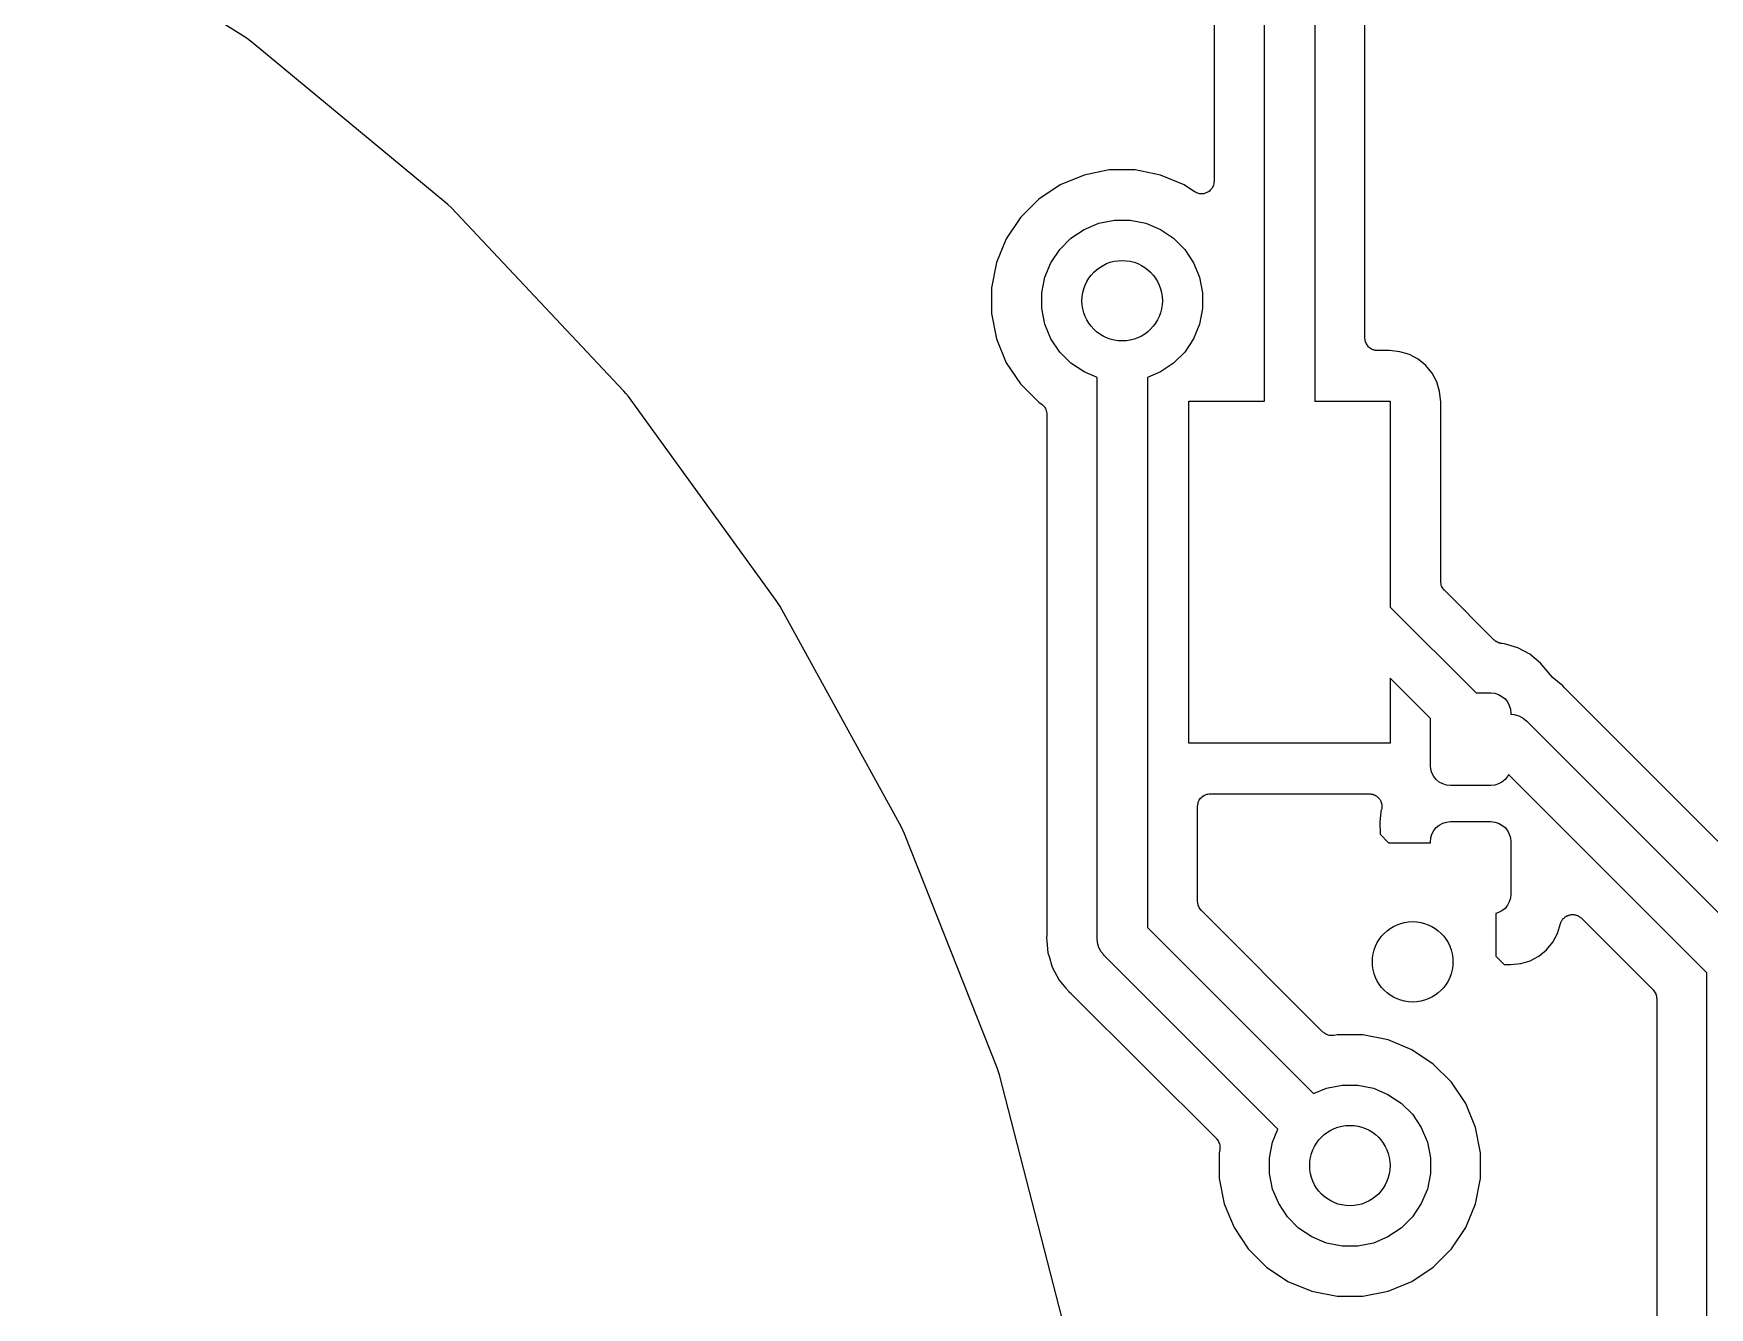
# Model space of a CAD drawing. Extents: x 165.3 to 194.7, y -135.2 to -105.8.
# Drawn here: x 179.96 to 188.29, y -121.01 to -114.67 of the extents above; entities that cross this region are included whole.
import ezdxf

# ---------------------------------------------------------------- set-up
doc = ezdxf.new("R2010")
doc.units = 0
doc.layers.add('BLACK', color=7, linetype='CONTINUOUS')

msp = doc.modelspace()

# ---------------------------------------------------------------- linework, layer by layer
at = {"layer": 'BLACK', "linetype": 'CONTINUOUS'}
for p, q in [((181.013, -114.693), (179.956, -114.023)), ((186.325, -114.181), (186.325, -116.5)), ((186.575, -116.186), (186.575, -114.196)), ((186.075, -116.5), (186.075, -114.226)), ((185.825, -114.356), (185.825, -115.406)), ((181.042, -114.715), (181.013, -114.693)), ((182.006, -115.513), (181.042, -114.715)), ((185.179, -115.375), (185.06, -115.424)), ((185.304, -115.35), (185.179, -115.375)), ((185.432, -115.35), (185.304, -115.35)), ((185.558, -115.375), (185.432, -115.35)), ((185.676, -115.424), (185.558, -115.375)), ((185.06, -115.424), (184.954, -115.495)), ((185.728, -115.458), (185.676, -115.424)), ((185.733, -115.461), (185.728, -115.458)), ((185.738, -115.464), (185.733, -115.461)), ((185.739, -115.464), (185.738, -115.464)), ((185.738, -115.464), (185.738, -115.464)), ((185.744, -115.466), (185.739, -115.464)), ((185.75, -115.468), (185.744, -115.466)), ((185.756, -115.468), (185.75, -115.468)), ((185.75, -115.468), (185.75, -115.468)), ((185.75, -115.468), (185.75, -115.468)), ((185.762, -115.469), (185.756, -115.468)), ((185.768, -115.468), (185.762, -115.469)), ((185.762, -115.469), (185.762, -115.469)), ((185.762, -115.469), (185.762, -115.469)), ((185.774, -115.468), (185.768, -115.468)), ((185.78, -115.466), (185.774, -115.468)), ((185.774, -115.468), (185.774, -115.468)), ((185.774, -115.468), (185.774, -115.468)), ((185.786, -115.464), (185.78, -115.466)), ((185.792, -115.461), (185.786, -115.464)), ((185.786, -115.464), (185.786, -115.464)), ((185.786, -115.464), (185.786, -115.464)), ((185.797, -115.459), (185.792, -115.461)), ((185.802, -115.455), (185.797, -115.459)), ((185.797, -115.459), (185.797, -115.459)), ((185.797, -115.459), (185.797, -115.459)), ((185.806, -115.451), (185.802, -115.455)), ((185.81, -115.446), (185.806, -115.451)), ((185.806, -115.451), (185.806, -115.451)), ((185.806, -115.451), (185.806, -115.451)), ((185.814, -115.442), (185.81, -115.446)), ((185.817, -115.436), (185.814, -115.442)), ((185.814, -115.442), (185.814, -115.442)), ((185.814, -115.442), (185.814, -115.442)), ((185.82, -115.431), (185.817, -115.436)), ((185.822, -115.425), (185.82, -115.431)), ((185.82, -115.431), (185.82, -115.431)), ((185.82, -115.431), (185.82, -115.431)), ((185.824, -115.419), (185.822, -115.425)), ((185.825, -115.407), (185.824, -115.413)), ((185.824, -115.413), (185.824, -115.419)), ((185.824, -115.419), (185.824, -115.419)), ((185.824, -115.419), (185.824, -115.419)), ((185.825, -115.406), (185.825, -115.407)), ((185.825, -115.407), (185.825, -115.407)), ((185.825, -115.407), (185.825, -115.407)), ((185.825, -115.407), (185.825, -115.407)), ((182.015, -115.521), (182.006, -115.513)), ((182.033, -115.537), (182.015, -115.521)), ((182.015, -115.521), (182.015, -115.521)), ((182.89, -116.45), (182.033, -115.537)), ((184.954, -115.495), (184.863, -115.586)), ((184.863, -115.586), (184.792, -115.692)), ((185.179, -115.646), (185.252, -115.615)), ((185.252, -115.615), (185.329, -115.6)), ((185.329, -115.6), (185.408, -115.6)), ((185.408, -115.6), (185.485, -115.615)), ((185.485, -115.615), (185.558, -115.646)), ((184.792, -115.692), (184.743, -115.81)), ((185.058, -115.745), (185.113, -115.689)), ((185.113, -115.689), (185.179, -115.646)), ((185.558, -115.646), (185.623, -115.689)), ((185.623, -115.689), (185.679, -115.745)), ((185.014, -115.811), (185.058, -115.745)), ((185.679, -115.745), (185.723, -115.811)), ((184.743, -115.81), (184.718, -115.936)), ((184.968, -115.961), (184.984, -115.883)), ((184.984, -115.883), (185.014, -115.811)), ((185.723, -115.811), (185.753, -115.883)), ((185.753, -115.883), (185.768, -115.961)), ((184.718, -115.936), (184.718, -116.064)), ((184.968, -116.039), (184.968, -115.961)), ((185.768, -115.961), (185.768, -116.039)), ((184.984, -116.117), (184.968, -116.039)), ((185.768, -116.039), (185.753, -116.117)), ((184.718, -116.064), (184.743, -116.19)), ((185.014, -116.189), (184.984, -116.117)), ((185.753, -116.117), (185.723, -116.189)), ((184.743, -116.19), (184.792, -116.308)), ((185.058, -116.255), (185.014, -116.189)), ((185.723, -116.189), (185.679, -116.255)), ((186.576, -116.192), (186.575, -116.186)), ((186.576, -116.198), (186.576, -116.192)), ((186.578, -116.204), (186.576, -116.198)), ((186.576, -116.198), (186.576, -116.198)), ((186.576, -116.198), (186.576, -116.198)), ((186.58, -116.209), (186.578, -116.204)), ((186.58, -116.21), (186.58, -116.209)), ((186.582, -116.215), (186.58, -116.21)), ((186.58, -116.21), (186.58, -116.21)), ((186.585, -116.22), (186.582, -116.215)), ((186.585, -116.221), (186.585, -116.22)), ((186.585, -116.22), (186.585, -116.22)), ((186.589, -116.225), (186.585, -116.221)), ((185.113, -116.311), (185.058, -116.255)), ((185.679, -116.255), (185.623, -116.311)), ((186.593, -116.23), (186.589, -116.225)), ((186.598, -116.234), (186.593, -116.23)), ((186.593, -116.23), (186.593, -116.23)), ((186.593, -116.23), (186.593, -116.23)), ((186.602, -116.238), (186.598, -116.234)), ((186.603, -116.238), (186.602, -116.238)), ((186.602, -116.238), (186.602, -116.238)), ((186.608, -116.241), (186.603, -116.238)), ((186.613, -116.243), (186.608, -116.241)), ((186.613, -116.244), (186.613, -116.243)), ((186.613, -116.243), (186.613, -116.243)), ((186.619, -116.245), (186.613, -116.244)), ((186.625, -116.247), (186.619, -116.245)), ((186.631, -116.248), (186.625, -116.247)), ((186.625, -116.247), (186.625, -116.247)), ((186.625, -116.247), (186.625, -116.247)), ((186.637, -116.248), (186.631, -116.248)), ((186.697, -116.248), (186.637, -116.248)), ((186.637, -116.248), (186.637, -116.248)), ((186.637, -116.248), (186.637, -116.248)), ((186.637, -116.248), (186.637, -116.248)), ((186.637, -116.248), (186.637, -116.248)), ((186.749, -116.254), (186.697, -116.248)), ((186.796, -116.268), (186.749, -116.254)), ((186.84, -116.291), (186.796, -116.268)), ((186.878, -116.322), (186.84, -116.291)), ((184.792, -116.308), (184.863, -116.414)), ((185.179, -116.354), (185.113, -116.311)), ((185.243, -116.381), (185.179, -116.354)), ((185.243, -119.162), (185.243, -116.381)), ((185.558, -116.354), (185.493, -116.381)), ((185.493, -116.381), (185.493, -119.117)), ((185.623, -116.311), (185.558, -116.354)), ((186.909, -116.36), (186.878, -116.322)), ((186.932, -116.404), (186.909, -116.36)), ((182.9, -116.462), (182.89, -116.45)), ((182.913, -116.477), (182.9, -116.462)), ((182.9, -116.462), (182.9, -116.462)), ((184.863, -116.414), (184.954, -116.505)), ((186.946, -116.451), (186.932, -116.404)), ((186.952, -116.503), (186.946, -116.451)), ((183.648, -117.49), (182.913, -116.477)), ((184.954, -116.505), (184.966, -116.513)), ((184.966, -116.513), (184.966, -116.513)), ((184.966, -116.513), (184.966, -116.513)), ((184.966, -116.513), (184.966, -116.513)), ((184.966, -116.513), (184.966, -116.513)), ((184.966, -116.513), (184.971, -116.517)), ((184.971, -116.517), (184.975, -116.521)), ((184.975, -116.521), (184.975, -116.521)), ((184.975, -116.521), (184.976, -116.521)), ((184.976, -116.521), (184.979, -116.525)), ((184.979, -116.525), (184.983, -116.53)), ((184.983, -116.53), (184.983, -116.53)), ((184.983, -116.53), (184.983, -116.531)), ((184.983, -116.531), (184.986, -116.536)), ((184.986, -116.536), (184.989, -116.541)), ((184.989, -116.541), (184.989, -116.541)), ((184.989, -116.541), (184.989, -116.541)), ((184.989, -116.541), (184.99, -116.547)), ((184.99, -116.547), (184.992, -116.552)), ((184.992, -116.552), (184.992, -116.553)), ((184.992, -116.553), (184.992, -116.553)), ((184.992, -116.553), (184.993, -116.559)), ((185.7, -118.2), (185.7, -116.5)), ((185.7, -116.5), (186.075, -116.5)), ((186.325, -116.5), (186.7, -116.5)), ((186.7, -116.5), (186.7, -117.523)), ((186.952, -117.395), (186.952, -116.503)), ((184.993, -116.559), (184.993, -116.565)), ((184.993, -116.565), (184.993, -119.147)), ((186.952, -117.401), (186.952, -117.395)), ((186.953, -117.407), (186.952, -117.401)), ((186.954, -117.413), (186.953, -117.407)), ((186.953, -117.407), (186.953, -117.407)), ((186.953, -117.407), (186.953, -117.407)), ((186.956, -117.419), (186.954, -117.413)), ((186.959, -117.424), (186.956, -117.419)), ((186.956, -117.419), (186.956, -117.419)), ((186.956, -117.419), (186.956, -117.419)), ((186.962, -117.429), (186.959, -117.424)), ((186.962, -117.43), (186.962, -117.429)), ((186.966, -117.434), (186.962, -117.43)), ((186.962, -117.43), (186.962, -117.43)), ((186.969, -117.439), (186.966, -117.434)), ((186.97, -117.439), (186.969, -117.439)), ((187.216, -117.686), (186.97, -117.439)), ((186.97, -117.439), (186.97, -117.439)), ((186.97, -117.439), (186.97, -117.439)), ((186.97, -117.439), (186.97, -117.439)), ((183.668, -117.521), (183.648, -117.49)), ((184.271, -118.618), (183.668, -117.521)), ((186.7, -117.523), (187.127, -117.95)), ((187.219, -117.688), (187.216, -117.686)), ((187.22, -117.69), (187.219, -117.688)), ((187.223, -117.692), (187.22, -117.69)), ((187.226, -117.694), (187.223, -117.692)), ((187.228, -117.695), (187.226, -117.694)), ((187.231, -117.697), (187.228, -117.695)), ((187.234, -117.698), (187.231, -117.697)), ((187.237, -117.7), (187.234, -117.698)), ((187.239, -117.7), (187.237, -117.7)), ((187.242, -117.702), (187.239, -117.7)), ((187.245, -117.702), (187.242, -117.702)), ((187.248, -117.703), (187.245, -117.702)), ((187.251, -117.704), (187.248, -117.703)), ((187.254, -117.704), (187.251, -117.704)), ((187.255, -117.704), (187.254, -117.704)), ((187.269, -117.706), (187.255, -117.704)), ((187.334, -117.726), (187.269, -117.706)), ((187.395, -117.758), (187.334, -117.726)), ((187.448, -117.802), (187.395, -117.758)), ((187.494, -117.857), (187.448, -117.802)), ((186.9, -118.077), (186.7, -117.877)), ((186.7, -117.877), (186.7, -118.2)), ((187.497, -117.862), (187.494, -117.857)), ((187.494, -117.857), (187.494, -117.857)), ((187.497, -117.863), (187.497, -117.862)), ((187.498, -117.863), (187.497, -117.863)), ((187.502, -117.867), (187.498, -117.863)), ((187.506, -117.871), (187.502, -117.867)), ((187.506, -117.872), (187.506, -117.871)), ((187.506, -117.871), (187.506, -117.871)), ((187.506, -117.871), (187.506, -117.871)), ((187.506, -117.871), (187.506, -117.871)), ((187.558, -117.914), (187.506, -117.872)), ((187.127, -117.95), (187.2, -117.95)), ((187.2, -117.95), (187.22, -117.952)), ((187.22, -117.952), (187.238, -117.958)), ((187.238, -117.958), (187.256, -117.967)), ((187.256, -117.967), (187.271, -117.979)), ((187.567, -117.925), (187.558, -117.914)), ((187.569, -117.927), (187.567, -117.925)), ((187.571, -117.929), (187.569, -117.927)), ((187.571, -117.93), (187.571, -117.929)), ((188.65, -119.009), (187.571, -117.93)), ((187.271, -117.979), (187.283, -117.994)), ((187.283, -117.994), (187.292, -118.012)), ((187.292, -118.012), (187.298, -118.03)), ((187.298, -118.03), (187.3, -118.05)), ((187.3, -118.05), (187.3, -118.055)), ((187.3, -118.055), (187.316, -118.057)), ((187.316, -118.057), (187.339, -118.064)), ((186.9, -118.31), (186.9, -118.077)), ((187.339, -118.064), (187.361, -118.076)), ((187.361, -118.076), (187.38, -118.091)), ((187.38, -118.091), (187.384, -118.096)), ((187.384, -118.096), (188.484, -119.196)), ((186.7, -118.2), (185.7, -118.2)), ((186.902, -118.33), (186.9, -118.31)), ((186.908, -118.348), (186.902, -118.33)), ((186.917, -118.366), (186.908, -118.348)), ((186.929, -118.381), (186.917, -118.366)), ((186.944, -118.393), (186.929, -118.381)), ((187.271, -118.381), (187.256, -118.393)), ((187.283, -118.366), (187.271, -118.381)), ((187.289, -118.355), (187.283, -118.366)), ((188.275, -119.341), (187.289, -118.355)), ((185.758, -118.474), (185.762, -118.47)), ((185.762, -118.469), (185.767, -118.466)), ((185.762, -118.47), (185.762, -118.469)), ((185.762, -118.47), (185.762, -118.47)), ((185.767, -118.466), (185.771, -118.462)), ((185.771, -118.462), (185.771, -118.462)), ((185.771, -118.462), (185.772, -118.462)), ((185.772, -118.462), (185.777, -118.459)), ((185.777, -118.459), (185.782, -118.456)), ((185.782, -118.456), (185.788, -118.454)), ((185.782, -118.456), (185.782, -118.456)), ((185.782, -118.456), (185.782, -118.456)), ((185.788, -118.454), (185.794, -118.453)), ((185.794, -118.453), (185.8, -118.452)), ((185.794, -118.453), (185.794, -118.453)), ((185.794, -118.453), (185.794, -118.453)), ((185.8, -118.452), (185.806, -118.452)), ((185.806, -118.452), (186.596, -118.452)), ((186.596, -118.452), (186.597, -118.452)), ((186.597, -118.452), (186.6, -118.452)), ((186.6, -118.452), (186.603, -118.452)), ((186.603, -118.452), (186.606, -118.453)), ((186.606, -118.453), (186.609, -118.453)), ((186.609, -118.453), (186.612, -118.454)), ((186.612, -118.454), (186.615, -118.454)), ((186.615, -118.454), (186.618, -118.456)), ((186.618, -118.456), (186.621, -118.457)), ((186.621, -118.457), (186.624, -118.458)), ((186.624, -118.458), (186.626, -118.459)), ((186.626, -118.459), (186.629, -118.461)), ((186.629, -118.461), (186.632, -118.462)), ((186.632, -118.462), (186.634, -118.464)), ((186.634, -118.464), (186.636, -118.466)), ((186.636, -118.466), (186.639, -118.468)), ((186.639, -118.468), (186.641, -118.47)), ((186.641, -118.47), (186.643, -118.473)), ((186.643, -118.473), (186.645, -118.475)), ((186.962, -118.402), (186.944, -118.393)), ((186.98, -118.408), (186.962, -118.402)), ((187, -118.41), (186.98, -118.408)), ((187.2, -118.41), (187, -118.41)), ((187.22, -118.408), (187.2, -118.41)), ((187.238, -118.402), (187.22, -118.408)), ((187.256, -118.393), (187.238, -118.402)), ((185.743, -118.513), (185.744, -118.507)), ((185.743, -118.514), (185.743, -118.513)), ((185.743, -118.987), (185.743, -118.514)), ((185.743, -118.514), (185.743, -118.514)), ((185.743, -118.514), (185.743, -118.514)), ((185.743, -118.514), (185.743, -118.514)), ((185.744, -118.507), (185.745, -118.501)), ((185.745, -118.501), (185.746, -118.495)), ((185.745, -118.501), (185.745, -118.501)), ((185.745, -118.501), (185.745, -118.501)), ((185.746, -118.495), (185.748, -118.49)), ((185.748, -118.489), (185.751, -118.484)), ((185.748, -118.49), (185.748, -118.489)), ((185.748, -118.49), (185.748, -118.49)), ((185.751, -118.484), (185.754, -118.479)), ((185.754, -118.479), (185.758, -118.474)), ((185.754, -118.479), (185.754, -118.479)), ((185.754, -118.479), (185.754, -118.479)), ((186.645, -118.475), (186.647, -118.477)), ((186.647, -118.477), (186.649, -118.48)), ((186.649, -118.48), (186.65, -118.482)), ((186.654, -118.541), (186.649, -118.593)), ((186.65, -118.482), (186.652, -118.485)), ((186.652, -118.485), (186.653, -118.488)), ((186.653, -118.488), (186.654, -118.491)), ((186.654, -118.491), (186.655, -118.493)), ((186.656, -118.532), (186.654, -118.541)), ((186.655, -118.493), (186.656, -118.496)), ((186.656, -118.496), (186.657, -118.499)), ((186.657, -118.529), (186.656, -118.532)), ((186.657, -118.499), (186.658, -118.502)), ((186.658, -118.527), (186.657, -118.529)), ((186.658, -118.502), (186.658, -118.505)), ((186.658, -118.505), (186.659, -118.508)), ((186.659, -118.52), (186.658, -118.523)), ((186.658, -118.523), (186.658, -118.527)), ((186.659, -118.508), (186.659, -118.511)), ((186.659, -118.511), (186.659, -118.514)), ((186.659, -118.514), (186.659, -118.517)), ((186.659, -118.517), (186.659, -118.52)), ((184.286, -118.65), (184.271, -118.618)), ((186.649, -118.593), (186.65, -118.653)), ((186.908, -118.652), (186.917, -118.634)), ((186.917, -118.634), (186.929, -118.619)), ((186.929, -118.619), (186.944, -118.607)), ((186.944, -118.607), (186.962, -118.598)), ((186.962, -118.598), (186.98, -118.592)), ((186.98, -118.592), (187, -118.59)), ((187, -118.59), (187.2, -118.59)), ((187.2, -118.59), (187.22, -118.592)), ((187.22, -118.592), (187.238, -118.598)), ((187.238, -118.598), (187.256, -118.607)), ((187.256, -118.607), (187.271, -118.619)), ((187.271, -118.619), (187.283, -118.634)), ((187.283, -118.634), (187.292, -118.652)), ((184.747, -119.814), (184.286, -118.65)), ((186.65, -118.653), (186.692, -118.695)), ((186.692, -118.695), (186.9, -118.695)), ((186.9, -118.69), (186.902, -118.67)), ((186.9, -118.695), (186.9, -118.69)), ((186.902, -118.67), (186.908, -118.652)), ((187.292, -118.652), (187.298, -118.67)), ((187.298, -118.67), (187.3, -118.69)), ((187.3, -118.69), (187.3, -118.95)), ((187.298, -118.97), (187.292, -118.988)), ((187.3, -118.95), (187.298, -118.97)), ((185.744, -118.993), (185.743, -118.987)), ((185.744, -118.999), (185.744, -118.993)), ((185.745, -118.999), (185.744, -118.999)), ((185.744, -118.999), (185.744, -118.999)), ((185.746, -119.005), (185.745, -118.999)), ((185.748, -119.01), (185.746, -119.005)), ((185.748, -119.011), (185.748, -119.01)), ((185.751, -119.016), (185.748, -119.011)), ((185.748, -119.011), (185.748, -119.011)), ((185.753, -119.021), (185.751, -119.016)), ((185.754, -119.021), (185.753, -119.021)), ((185.754, -119.022), (185.754, -119.021)), ((185.757, -119.026), (185.754, -119.022)), ((185.761, -119.031), (185.757, -119.026)), ((185.761, -119.031), (185.761, -119.031)), ((185.761, -119.031), (185.761, -119.031)), ((185.761, -119.031), (185.761, -119.031)), ((185.762, -119.031), (185.761, -119.031)), ((186.366, -119.636), (185.762, -119.031)), ((187.238, -119.042), (187.225, -119.046)), ((187.225, -119.046), (187.225, -119.258)), ((187.256, -119.033), (187.238, -119.042)), ((187.271, -119.021), (187.256, -119.033)), ((187.283, -119.006), (187.271, -119.021)), ((187.292, -118.988), (187.283, -119.006)), ((187.581, -119.058), (187.583, -119.057)), ((187.583, -119.057), (187.586, -119.056)), ((187.586, -119.056), (187.589, -119.055)), ((187.589, -119.055), (187.592, -119.054)), ((187.592, -119.054), (187.595, -119.053)), ((187.595, -119.053), (187.598, -119.053)), ((187.598, -119.053), (187.601, -119.052)), ((187.601, -119.052), (187.604, -119.052)), ((187.604, -119.052), (187.607, -119.052)), ((187.607, -119.052), (187.61, -119.052)), ((187.61, -119.052), (187.614, -119.052)), ((187.614, -119.052), (187.616, -119.053)), ((187.616, -119.053), (187.619, -119.053)), ((187.619, -119.053), (187.622, -119.054)), ((187.622, -119.054), (187.626, -119.055)), ((187.626, -119.055), (187.628, -119.056)), ((187.628, -119.056), (187.631, -119.057)), ((187.631, -119.057), (187.634, -119.058)), ((185.493, -119.117), (186.319, -119.942)), ((187.532, -119.146), (187.547, -119.096)), ((187.547, -119.096), (187.549, -119.093)), ((187.547, -119.096), (187.547, -119.096)), ((187.549, -119.09), (187.551, -119.087)), ((187.549, -119.093), (187.549, -119.09)), ((187.551, -119.087), (187.552, -119.084)), ((187.552, -119.084), (187.554, -119.082)), ((187.554, -119.082), (187.555, -119.079)), ((187.555, -119.079), (187.557, -119.077)), ((187.557, -119.077), (187.559, -119.074)), ((187.559, -119.074), (187.561, -119.072)), ((187.561, -119.072), (187.563, -119.07)), ((187.563, -119.07), (187.566, -119.068)), ((187.566, -119.068), (187.568, -119.066)), ((187.568, -119.066), (187.57, -119.064)), ((187.57, -119.064), (187.573, -119.062)), ((187.573, -119.062), (187.575, -119.061)), ((187.575, -119.061), (187.578, -119.059)), ((187.578, -119.059), (187.581, -119.058)), ((187.634, -119.058), (187.637, -119.06)), ((187.637, -119.06), (187.639, -119.061)), ((187.639, -119.061), (187.642, -119.063)), ((187.642, -119.063), (187.644, -119.065)), ((187.644, -119.065), (187.647, -119.067)), ((187.647, -119.067), (187.649, -119.069)), ((187.649, -119.069), (187.651, -119.07)), ((187.651, -119.07), (188.007, -119.426)), ((184.993, -119.153), (184.992, -119.168)), ((184.992, -119.168), (184.993, -119.184)), ((184.993, -119.147), (184.993, -119.148)), ((184.993, -119.148), (184.993, -119.15)), ((184.993, -119.15), (184.993, -119.153)), ((184.993, -119.184), (184.999, -119.242)), ((185.243, -119.168), (185.243, -119.162)), ((185.245, -119.193), (185.243, -119.168)), ((185.252, -119.216), (185.245, -119.193)), ((185.264, -119.238), (185.252, -119.216)), ((187.478, -119.228), (187.509, -119.19)), ((187.509, -119.19), (187.532, -119.146)), ((184.999, -119.242), (185.005, -119.261)), ((185.005, -119.261), (185.005, -119.261)), ((185.005, -119.261), (185.02, -119.313)), ((185.276, -119.252), (185.264, -119.238)), ((185.279, -119.257), (185.276, -119.252)), ((185.284, -119.261), (185.279, -119.257)), ((186.142, -120.119), (185.284, -119.261)), ((187.225, -119.258), (187.267, -119.301)), ((187.267, -119.301), (187.298, -119.301)), ((187.298, -119.301), (187.349, -119.296)), ((187.349, -119.296), (187.396, -119.282)), ((187.396, -119.282), (187.44, -119.259)), ((187.44, -119.259), (187.478, -119.228)), ((185.02, -119.313), (185.055, -119.378)), ((185.055, -119.378), (185.088, -119.418)), ((188.275, -122.448), (188.275, -119.341)), ((185.088, -119.418), (185.088, -119.418)), ((185.088, -119.418), (185.102, -119.435)), ((185.102, -119.435), (185.114, -119.445)), ((185.114, -119.445), (185.114, -119.445)), ((185.114, -119.445), (185.116, -119.447)), ((185.116, -119.447), (185.118, -119.449)), ((185.118, -119.449), (185.836, -120.166)), ((188.007, -119.426), (188.007, -119.426)), ((188.007, -119.426), (188.007, -119.426)), ((188.007, -119.426), (188.007, -119.426)), ((188.007, -119.426), (188.007, -119.427)), ((188.007, -119.427), (188.011, -119.431)), ((188.011, -119.431), (188.015, -119.436)), ((188.015, -119.436), (188.015, -119.436)), ((188.015, -119.436), (188.015, -119.436)), ((188.015, -119.436), (188.018, -119.441)), ((188.018, -119.441), (188.02, -119.446)), ((188.02, -119.446), (188.02, -119.447)), ((188.02, -119.447), (188.021, -119.447)), ((188.021, -119.447), (188.022, -119.452)), ((188.022, -119.452), (188.024, -119.458)), ((188.024, -119.458), (188.024, -119.458)), ((188.024, -119.458), (188.024, -119.459)), ((188.024, -119.459), (188.024, -119.464)), ((188.024, -119.464), (188.025, -119.47)), ((188.025, -119.47), (188.025, -122.319)), ((186.37, -119.639), (186.366, -119.636)), ((186.375, -119.643), (186.37, -119.639)), ((186.38, -119.646), (186.375, -119.643)), ((186.375, -119.643), (186.375, -119.643)), ((186.375, -119.643), (186.375, -119.643)), ((186.386, -119.649), (186.38, -119.646)), ((186.392, -119.651), (186.386, -119.649)), ((186.386, -119.649), (186.386, -119.649)), ((186.386, -119.649), (186.386, -119.649)), ((186.397, -119.653), (186.392, -119.651)), ((186.398, -119.653), (186.397, -119.653)), ((186.397, -119.653), (186.397, -119.653)), ((186.404, -119.653), (186.398, -119.653)), ((186.409, -119.654), (186.404, -119.653)), ((186.41, -119.654), (186.409, -119.654)), ((186.416, -119.653), (186.41, -119.654)), ((186.41, -119.654), (186.41, -119.654)), ((186.421, -119.653), (186.416, -119.653)), ((186.422, -119.653), (186.421, -119.653)), ((186.436, -119.65), (186.422, -119.653)), ((186.422, -119.653), (186.422, -119.653)), ((186.422, -119.653), (186.422, -119.653)), ((186.422, -119.653), (186.422, -119.653)), ((186.564, -119.65), (186.436, -119.65)), ((186.69, -119.675), (186.564, -119.65)), ((186.808, -119.724), (186.69, -119.675)), ((186.914, -119.795), (186.808, -119.724)), ((187.005, -119.886), (186.914, -119.795)), ((184.758, -119.848), (184.747, -119.814)), ((185.069, -121.061), (184.758, -119.848)), ((187.076, -119.992), (187.005, -119.886)), ((186.319, -119.942), (186.383, -119.915)), ((186.383, -119.915), (186.461, -119.9)), ((186.461, -119.9), (186.539, -119.9)), ((186.539, -119.9), (186.617, -119.915)), ((186.617, -119.915), (186.689, -119.946)), ((186.689, -119.946), (186.755, -119.989)), ((186.755, -119.989), (186.811, -120.045)), ((186.811, -120.045), (186.854, -120.111)), ((187.125, -120.11), (187.076, -119.992)), ((186.115, -120.183), (186.142, -120.119)), ((186.854, -120.111), (186.885, -120.183)), ((187.15, -120.236), (187.125, -120.11)), ((185.836, -120.166), (185.836, -120.166)), ((185.836, -120.166), (185.836, -120.166)), ((185.836, -120.166), (185.836, -120.166)), ((185.836, -120.166), (185.836, -120.167)), ((185.836, -120.167), (185.84, -120.171)), ((185.84, -120.171), (185.844, -120.176)), ((185.844, -120.176), (185.844, -120.176)), ((185.844, -120.176), (185.844, -120.176)), ((185.844, -120.176), (185.846, -120.181)), ((185.846, -120.181), (185.849, -120.186)), ((185.849, -120.186), (185.849, -120.187)), ((185.849, -120.187), (185.849, -120.187)), ((185.849, -120.187), (185.851, -120.192)), ((185.853, -120.222), (185.85, -120.236)), ((185.851, -120.192), (185.853, -120.198)), ((185.853, -120.198), (185.853, -120.198)), ((185.853, -120.198), (185.853, -120.199)), ((185.853, -120.199), (185.853, -120.204)), ((185.853, -120.204), (185.854, -120.21)), ((185.854, -120.211), (185.853, -120.217)), ((185.853, -120.217), (185.853, -120.222)), ((185.854, -120.21), (185.854, -120.21)), ((185.854, -120.21), (185.854, -120.211)), ((186.1, -120.261), (186.115, -120.183)), ((186.885, -120.183), (186.9, -120.261)), ((185.85, -120.236), (185.85, -120.364)), ((186.1, -120.339), (186.1, -120.261)), ((186.9, -120.261), (186.9, -120.339)), ((187.15, -120.364), (187.15, -120.236)), ((185.85, -120.364), (185.875, -120.49)), ((186.115, -120.417), (186.1, -120.339)), ((186.9, -120.339), (186.885, -120.417)), ((187.125, -120.49), (187.15, -120.364)), ((186.146, -120.489), (186.115, -120.417)), ((186.885, -120.417), (186.854, -120.489)), ((185.875, -120.49), (185.924, -120.608)), ((186.189, -120.555), (186.146, -120.489)), ((186.245, -120.611), (186.189, -120.555)), ((186.811, -120.555), (186.755, -120.611)), ((186.854, -120.489), (186.811, -120.555)), ((187.076, -120.608), (187.125, -120.49)), ((185.924, -120.608), (185.995, -120.714)), ((186.311, -120.654), (186.245, -120.611)), ((186.755, -120.611), (186.689, -120.654)), ((187.005, -120.714), (187.076, -120.608)), ((185.995, -120.714), (186.086, -120.805)), ((186.383, -120.685), (186.311, -120.654)), ((186.461, -120.7), (186.383, -120.685)), ((186.539, -120.7), (186.461, -120.7)), ((186.617, -120.685), (186.539, -120.7)), ((186.689, -120.654), (186.617, -120.685)), ((186.914, -120.805), (187.005, -120.714)), ((186.086, -120.805), (186.192, -120.876)), ((186.808, -120.876), (186.914, -120.805)), ((186.192, -120.876), (186.31, -120.925)), ((186.69, -120.925), (186.808, -120.876)), ((186.31, -120.925), (186.436, -120.95)), ((186.436, -120.95), (186.564, -120.95)), ((186.564, -120.95), (186.69, -120.925))]:
    msp.add_line(p, q, dxfattribs=at)
at = {"layer": 'BLACK'}
for centre in [(185.368, -116), (186.812, -119.287), (186.5, -120.3)]:
    msp.add_circle(centre, 0.2, dxfattribs=at)

doc.saveas('drawing.dxf')
